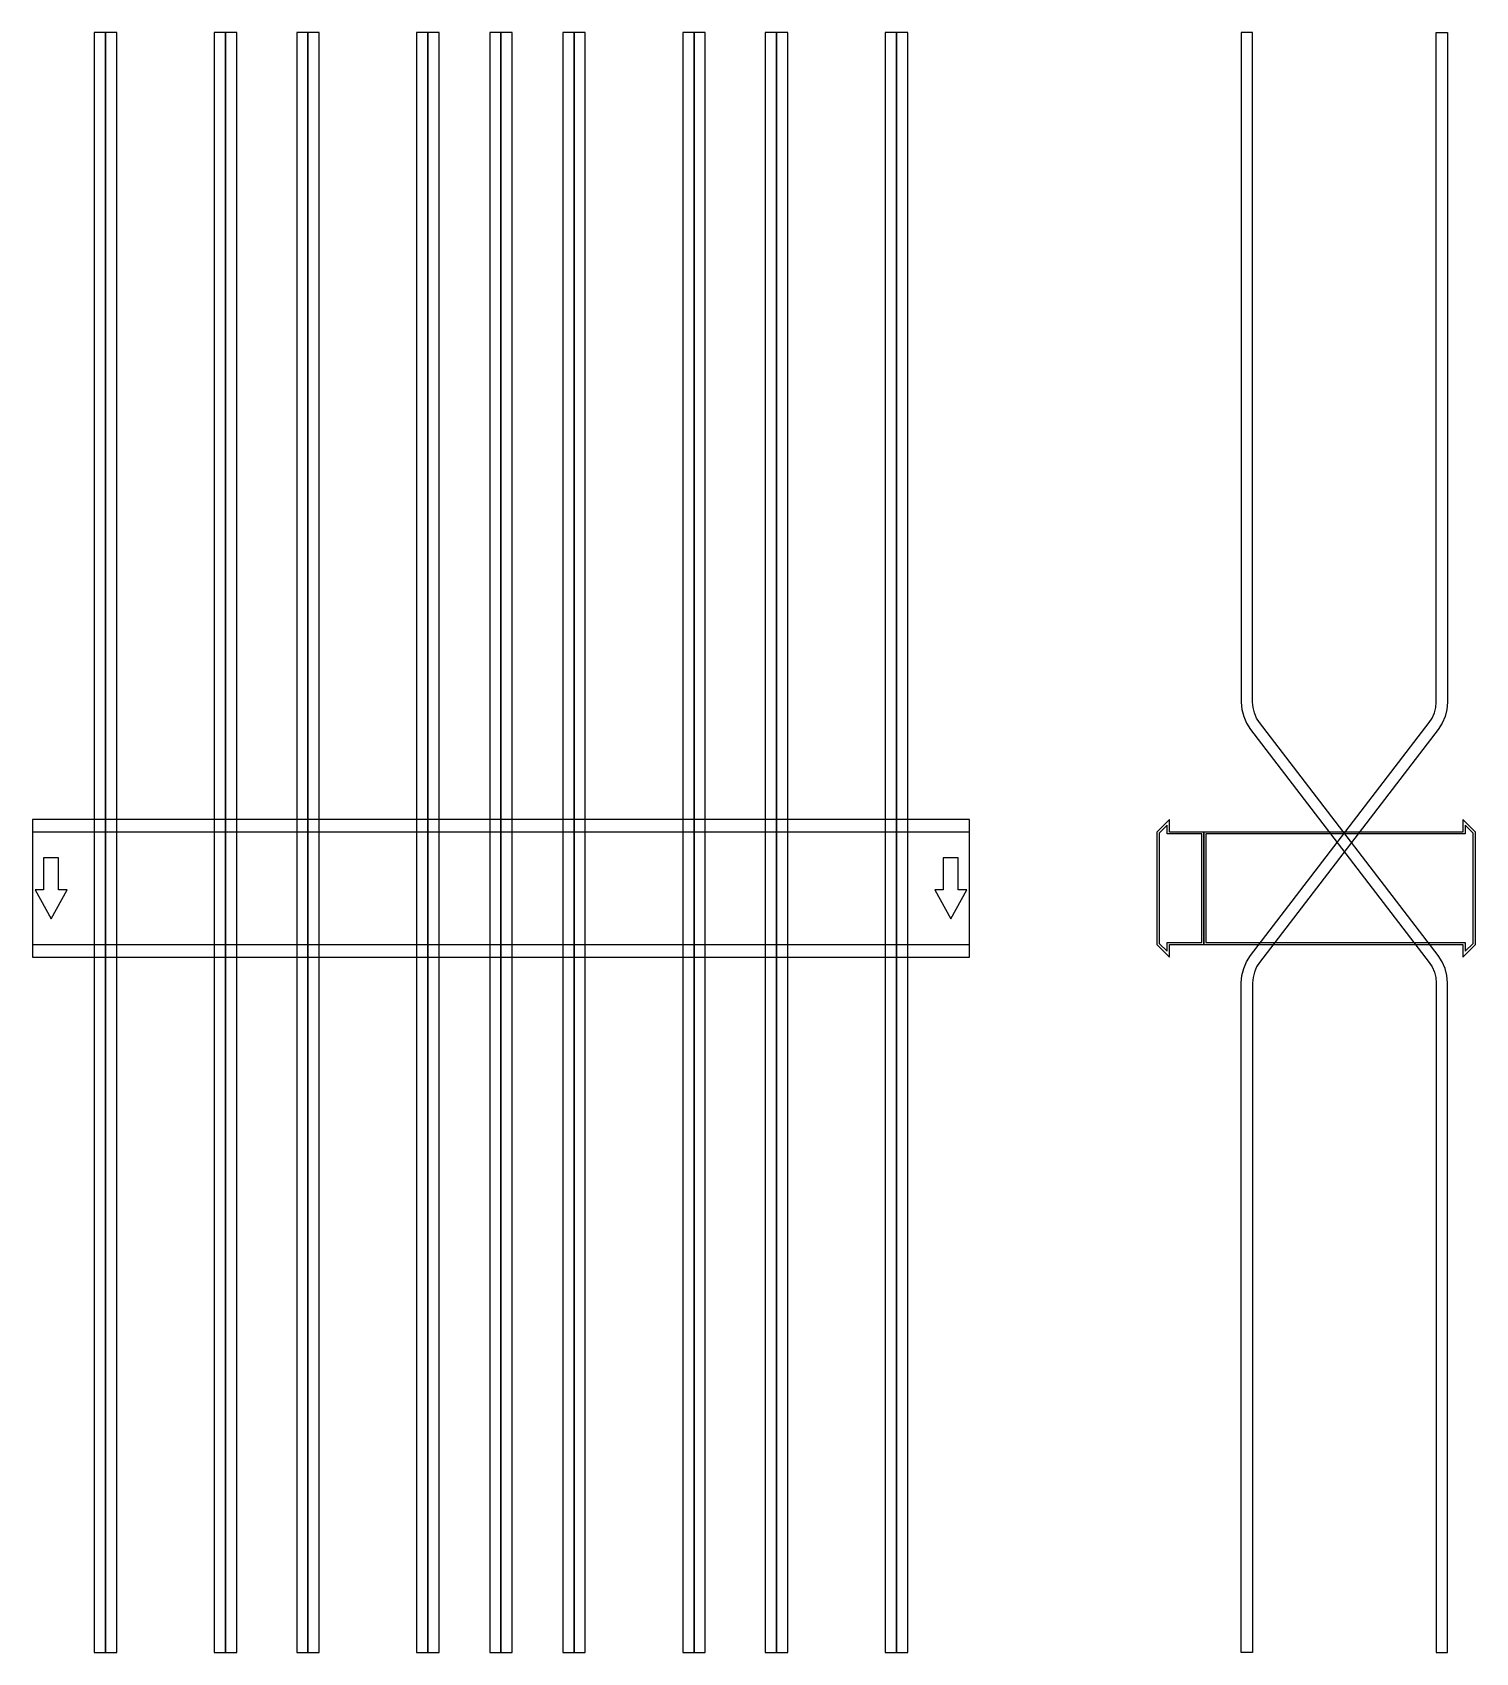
# Model space of a CAD drawing. Extents: x 0 to 1540, y -815 to 913.
import ezdxf

# ---------------------------------------------------------------- set-up
doc = ezdxf.new("R2010")
doc.units = 0
doc.layers.add('Halfen', color=7, linetype='CONTINUOUS')

msp = doc.modelspace()

# ---------------------------------------------------------------- linework, layer by layer
at = {"layer": 'Halfen', "color": 7}
for points in [[(78, -815.455), (78, 913.129), (66, 913.129), (66, -815.455)], [(90, -815.455), (90, 913.129), (78, 913.129), (78, -815.455)], [(206, -815.455), (206, 913.129), (194, 913.129), (194, -815.455)], [(218, -815.455), (218, 913.129), (206, 913.129), (206, -815.455)], [(294, -815.455), (294, 913.129), (282, 913.129), (282, -815.455)], [(306, -815.455), (306, 913.129), (294, 913.129), (294, -815.455)], [(422, -815.455), (422, 913.129), (410, 913.129), (410, -815.455)], [(434, -815.455), (434, 913.129), (422, 913.129), (422, -815.455)], [(500, -815.455), (500, 913.129), (488, 913.129), (488, -815.455)], [(512, -815.455), (512, 913.129), (500, 913.129), (500, -815.455)], [(578, -815.455), (578, 913.129), (566, 913.129), (566, -815.455)], [(590, -815.455), (590, 913.129), (578, 913.129), (578, -815.455)], [(706, -815.455), (706, 913.129), (694, 913.129), (694, -815.455)], [(718, -815.455), (718, 913.129), (706, 913.129), (706, -815.455)], [(794, -815.455), (794, 913.129), (782, 913.129), (782, -815.455)], [(806, -815.455), (806, 913.129), (794, 913.129), (794, -815.455)], [(922, -815.455), (922, 913.129), (910, 913.129), (910, -815.455)], [(934, -815.455), (934, 913.129), (922, 913.129), (922, -815.455)], [(1510, -815.455), (1510, -100.956), (1509.359, -93.137), (1507.453, -85.527), (1504.332, -78.329), (1500.081, -71.735), (1309.439, 176.714), (1306.251, 181.659), (1303.911, 187.057), (1302.481, 192.765), (1302, 198.629), (1302, 252.129), (1302, 913.129), (1290, 913.129), (1290, 252.129), (1290, 198.629), (1290.641, 190.81), (1292.547, 183.2), (1295.668, 176.002), (1299.919, 169.409), (1490.561, -79.04), (1493.749, -83.986), (1496.089, -89.384), (1497.519, -95.092), (1498, -100.956), (1498, -815.455)], [(1290, -815.455), (1290, -100.956), (1290.641, -93.137), (1292.547, -85.527), (1295.668, -78.329), (1299.919, -71.735), (1490.561, 176.714), (1493.749, 181.659), (1496.089, 187.057), (1497.519, 192.765), (1498, 198.629), (1498, 252.129), (1498, 913.129), (1510, 913.129), (1510, 252.129), (1510, 198.629), (1509.359, 190.81), (1507.453, 183.2), (1504.332, 176.002), (1500.081, 169.409), (1309.439, -79.04), (1306.251, -83.986), (1303.911, -89.384), (1302.481, -95.092), (1302, -100.956), (1302, -815.455)], [(0, -73.5), (1000, -73.5), (1000, 73.5), (0, 73.5)], [(1250, -60), (1250, 60), (1213.5, 60), (1213.5, 73.5), (1200, 60), (1200, -60), (1213.5, -73.5), (1213.5, -60)], [(1540, -60), (1540, 60), (1526.5, 73.5), (1526.5, 60), (1250, 60), (1250, -60), (1526.5, -60), (1526.5, -73.5)], [(0, -60), (1000, -60), (1000, 60), (0, 60)], [(1248, -58), (1248, 58), (1211, 58), (1211, 67.25), (1202.5, 58.75), (1202.5, -58.75), (1211, -67.25), (1211, -58)], [(1537.5, -58.75), (1537.5, 58.75), (1529, 67.25), (1529, 58), (1252, 58), (1252, -58), (1529, -58), (1529, -67.25)], [(20, -32.5), (37, -1.5), (28, -1.5), (28, 32.5), (12, 32.5), (12, -1.5), (3, -1.5)], [(980, -32.5), (997, -1.5), (988, -1.5), (988, 32.5), (972, 32.5), (972, -1.5), (963, -1.5)]]:
    msp.add_lwpolyline(points, close=True, dxfattribs=at)

doc.saveas('drawing.dxf')
